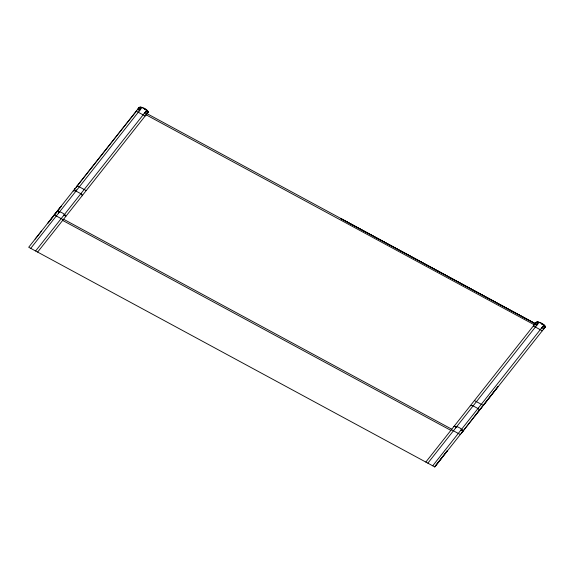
<?xml version="1.0" encoding="UTF-8"?>
<svg xmlns="http://www.w3.org/2000/svg" width="574" height="574" viewBox="0 0 574 574"><rect width="100%" height="100%" fill="white"/><g stroke="black" fill="none" stroke-linecap="round" stroke-linejoin="round"><path stroke-width="0.86" d="M461.761 432.71L479.398 410.13L478.286 408.128M146.693 114.054L146.456 113.272L146.183 114.685M543.808 328.866L543.578 328.084L543.291 329.261L544.252 328.306M462.35 431.971L462.45 431.576L461.819 432.638M479.972 409.664L482.045 406.779L480.998 408.365M138.198 108.658L137.523 109.77L138.714 109.082L137.753 109.218M535.32 323.471L534.645 324.583L535.829 323.894L534.875 324.03M147.489 113.042L146.922 111.435L146.456 112.03L145.473 111.93M544.604 327.854L544.044 326.247L543.578 326.843L542.588 326.742M65.666 216.606L65.823 216.147C64.274 213.399 60.335 211.483 57.178 211.469L55.771 212.99M82.118 195.777L82.104 194.722L81.164 193.316M462.788 431.418L462.945 430.959C461.396 428.211 457.456 426.295 454.299 426.281L453.855 426.582M475.129 415.798L479.398 410.13L479.24 410.589M534.372 324.669L533.87 325.3M74.835 188.86L74.304 189.786L74.893 188.789M54.415 214.963L54.953 214.016M462.4 431.906L462.945 430.959M77.225 185.84L76.277 187.289L77.433 185.833M54.207 214.97L48.022 223.056L56.03 212.918L55.018 213.944M441.212 458.719L447.397 450.633L434.611 466.82M148.142 111.952C147.317 109.361 141.656 106.018 139.008 107.632L28.7 247.251L434.755 466.899L441.148 458.805M483.401 405.316L497.931 386.668L483.2 405.323M30.731 248.348L141.965 107.553L142.782 107.998M35.602 250.989L146.844 110.194L146.026 109.749M37.633 252.086L147.941 112.461L148.178 111.858L147.525 110.682M438.156 271.122L535.205 323.614L147.016 113.638M425.822 462.063L536.13 322.445C538.756 320.866 544.468 324.088 545.264 326.764M427.852 463.161L539.086 322.366M432.724 465.801L543.958 325.006L543.148 324.561M434.755 466.899L545.063 327.273L545.3 326.671L544.64 325.494M121.559 129.717L136.375 111.227M106.821 148.372L121.494 129.803M92.091 167.02L106.757 148.451M77.354 185.675L92.027 167.106M35.157 239.078L41.486 231.071M461.632 432.868L461.073 433.585M138.815 107.876L141.089 107.316A2.303 1.442 21.8 0 0 139.008 107.632M535.937 322.688L538.211 322.129A2.303 1.442 21.8 0 0 536.13 322.445M73.185 190.948L76.292 190.683L75.825 189.922L76.607 190.281M470.307 405.761L472.352 405.488L478.716 408.932M138.556 108.206L140.558 107.991L140.092 108.586L140.594 109.29M535.671 323.019L537.68 322.803L537.207 323.399L537.716 324.102M147.131 113.494L145.681 115.324M139.496 107.273L141.154 107.23M536.611 322.086L538.276 322.043M144.153 113.595L145.222 113.595L144.497 113.157M541.275 328.407L542.344 328.407L541.619 327.969M63.513 215.659L64.575 215.673L63.886 215.193M460.635 430.471L461.69 430.486L461.001 430.005M144.835 112.726L145.882 112.755L145.165 112.317M541.956 327.539L542.997 327.567L542.279 327.13M64.202 214.791L65.142 214.941M461.324 429.603L462.264 429.754M59.014 212.552L58.204 212.229L58.641 213.026M456.129 427.365L455.326 427.042L455.756 427.838M75.23 190.676L81.601 194.12M145.215 109.311L143.593 108.436M542.337 324.123L540.715 323.248M140.286 109.684L139.511 109.311L139.963 110.093M537.408 324.497L536.633 324.123L537.085 324.906M139.625 110.524L138.851 110.151L139.281 110.954M536.747 325.336L535.972 324.963L536.403 325.767M539.072 322.387L539.897 322.81M543.944 325.02L541.461 323.765L543.901 325.085M438.012 271.043L341.042 218.708L535.14 323.7M146.09 114.807L534.279 324.791M136.232 111.148L145.165 115.984M533.346 325.96L542.286 330.796M77.289 185.754L86.222 190.59M474.411 400.566L483.344 405.402M63.592 219.232L451.774 429.216M54.272 214.884L63.205 219.72M451.394 429.696L460.326 434.532M62.659 220.409L450.848 430.385M455.899 426.31L456.445 426.97M58.778 211.497L59.33 212.158M147.92 112.231L147.748 112.712L148.085 112.023L147.461 110.76L147.92 112.231M545.042 327.044L544.87 327.524L545.207 326.836L544.575 325.573L545.042 327.044M60.844 206.568L57.178 211.469L61.289 206.26L60.844 206.568M146.822 110.208L144.339 108.952L146.779 110.273"/></g></svg>
